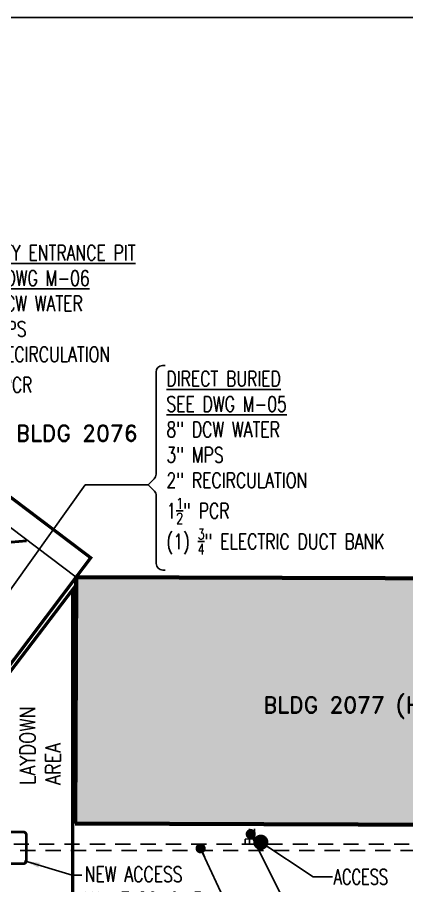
# Model space of a CAD drawing. Header units: inches. Extents: x 27388 to 48883, y 5676 to 18157.
# Drawn here: x 38707 to 41585, y 11746 to 18157 of the extents above; entities that cross this region are included whole.
import ezdxf

# ---------------------------------------------------------------- set-up
doc = ezdxf.new("R2010")
doc.units = ezdxf.units.IN
doc.header["$LTSCALE"] = 1200
doc.header["$MEASUREMENT"] = 0
for name, pattern in [('ACAD_ISO09W100', [45, 24, -3, 6, -3, 6, -3]), ('DASHED4', [0.1875, 0.125, -0.0625]), ('HIDDEN1', [0.15625, 0.09375, -0.0625]), ('HWSS', [0.515625, 0.28125, -0.046875, 0.046875, -0.046875, 0.046875, -0.046875])]:
    doc.linetypes.add(name, pattern=pattern)
doc.layers.get('Defpoints').update_dxf_attribs({"color": 251})
for name, color, linetype in [('C-NEW FENCELINE', 251, 'FENCELINE3'), ('C-PROJECT LIMITS', 52, 'DASHED4'), ('DOY UTIL BOUNDRY', 10, 'ACAD_ISO09W100'), ('MU-DETL-BUBB', 7, 'HWSS'), ('MU-EXST-MAIN-UTILDR', 251, 'HIDDEN1'), ('MU-EXST-SITE-NOTE', 251, 'Continuous'), ('MU-SHAD', 251, 'Continuous'), ('MU-SITE-NOTES', 11, 'Continuous')]:
    doc.layers.add(name, color=color, linetype=linetype)
doc.layers.add('V-EXST-BLDG-OTLN', color=34, linetype='Continuous', lineweight=90)
doc.layers.add('V-ROAD-ASPH', color=251, linetype='Continuous', lineweight=50)
doc.styles.add('ROMAND', font='romand.shx')
doc.styles.add('RomanS', font='romans.shx', dxfattribs={"width": 0.85})
doc.styles.get("Standard").update_dxf_attribs({"font": 'romans.shx', "width": 0.85})
doc.linetypes.add('FENCELINE3', pattern='A,0.5,-0.1,["X",Standard,S=0.08,R=0,X=-0.04,Y=-0.04],-0.1', length=0.7)
doc.dimstyles.get("Standard").update_dxf_attribs({"dimtxt": 0.09375, "dimasz": 0.09375, "dimexe": 0.0625, "dimexo": 0.0625, "dimgap": 0.03125, "dimtad": 1, "dimdec": 8, "dimzin": 0, "dimdsep": 46, "dimlunit": 4, "dimtxsty": 'RomanS', "dimcen": 0.09, "dimclrd": 254, "dimclre": 254, "dimclrt": 256, "dimadec": 0, "dimazin": 0, "dimtfac": 1, "dimtdec": 8, "dimtofl": 0, "dimtmove": 0, "dimatfit": 3, "dimfxl": 1, "dimtolj": 1, "dimtzin": 0, "dimlwd": -1, "dimlwe": -1, "dimarcsym": 0})
doc.dimstyles.new('X Site Notes', dxfattribs={"dimtxt": 0.09375, "dimasz": 0.09375, "dimexe": 0.0625, "dimexo": 0.0625, "dimgap": 0.03125, "dimtad": 1, "dimdec": 8, "dimzin": 0, "dimdsep": 46, "dimlunit": 4, "dimtxsty": 'RomanS', "dimcen": 0.09, "dimclrd": 253, "dimclre": 253, "dimclrt": 256, "dimadec": 0, "dimazin": 0, "dimtfac": 1, "dimtdec": 8, "dimtofl": 0, "dimtmove": 0, "dimatfit": 3, "dimldrblk": 'DOT', "dimfxl": 1, "dimtolj": 1, "dimtzin": 0, "dimlwd": -1, "dimlwe": -1, "dimarcsym": 0})

# ---------------------------------------------------------------- blocks, each defined once
blk = doc.blocks.new('_Dot')
at = {"color": 0, "linetype": 'ByBlock', "lineweight": -2}
blk.add_line((-0.5, 0), (-1, 0), dxfattribs=at)
at = {"color": 0, "linetype": 'ByBlock', "const_width": 0.5}
blk.add_lwpolyline([(-0.25, 0, 1), (0.25, 0, 1)], format="xyb", close=True, dxfattribs=at)

msp = doc.modelspace()

# ---------------------------------------------------------------- hatches: boundary and pattern name
at = {"layer": 'MU-SHAD'}
msp.add_hatch(color=256, dxfattribs=at).paths.add_polyline_path([(39134.7, 12204.2), (44017.4, 12187.8), (44835.1, 12185), (44835.2, 12209.9), (44841.3, 14003.3), (42408.3, 14011.4), (42409.2, 14270.9), (42189.4, 14271.6), (42188.5, 14013), (39140.8, 14023.3)])

# ---------------------------------------------------------------- linework, layer by layer
at = {"layer": 'C-NEW FENCELINE', "flags": 128}
msp.add_lwpolyline([(39140.8, 14023.3), (37580.4, 15201.2)], dxfattribs=at)
at = {"layer": 'C-PROJECT LIMITS', "const_width": 24, "flags": 128}
msp.add_lwpolyline([(37106, 10362.7), (37634.8, 9279.8), (37846.5, 8907.7), (38042, 8748.2), (38139.1, 8785), (38668.8, 8978), (39052, 9110.8), (39151.4, 9389.1), (38719.7, 9530.3), (38456.3, 9991.5, -0.044182), (38337.1, 10251.2), (38393, 11200.7), (38409.1, 11316.4), (38424.8, 11487), (38352.3, 11715.2), (38495.3, 11925.1), (38595.7, 12223.8), (38595.7, 13301.3), (39032.3, 13879.6), (39140.8, 14023.3), (39249.2, 14167), (38042.9, 15077.6), (37103.6, 17036.8), (34388.9, 15722.6), (34388.9, 15460.1), (34425.1, 15422.5), (34425.1, 14244.4), (34425.1, 14185.9), (35732.7, 11282.5), (35557.9, 11203.8), (35228.2, 11046.8), (34628.3, 10762.7), (34148.4, 10534.3), (34028.4, 10479.5), (33429.1, 10194.6), (33021.7, 10003.5), (32020.8, 9547.7), (32513.2, 8513), (35329.5, 9833.4)], format="xyb", dxfattribs=at)
at = {"layer": 'Defpoints'}
msp.add_lwpolyline([(27388.4, 5676.5), (48882.8, 5676.5), (48882.8, 18157.1), (27388.4, 18157.1)], close=True, dxfattribs=at)
at = {"layer": 'DOY UTIL BOUNDRY', "ltscale": 0.01, "const_width": 24, "flags": 128}
msp.add_lwpolyline([(39134.6, 9427.4), (38867.1, 10035.8), (38867.1, 10308.2), (38639.2, 10308.2), (38639.2, 11506.6), (39116.7, 11506.6), (39116.7, 13933.5), (38624.7, 13287.9), (38620.8, 12205), (38501.4, 11867.6), (38385.3, 11717.2), (38457.3, 11496.2), (38426.1, 11203), (38367, 10258.6), (38416.5, 10128.3), (38735.8, 9558.6), (39134.6, 9427.4)], close=True, dxfattribs=at)
at = {"layer": 'MU-DETL-BUBB', "const_width": 20, "flags": 128}
msp.add_lwpolyline([(38470.7, 12143.2), (38749.3, 12143.2, -0.414214), (38773.3, 12119.2), (38773.3, 11931.6, -0.414214), (38749.3, 11907.6), (38470.7, 11907.6, -0.414214), (38446.7, 11931.6), (38446.7, 12119.2, -0.414214)], format="xyb", close=True, dxfattribs=at)
at = {"layer": 'MU-EXST-MAIN-UTILDR'}
for p, q in [((40422.7, 12053.1), (40423.3, 12199.9)), ((40458.8, 12053), (40459.3, 12199.7)), ((43292.4, 12053.1), (38590.1, 12053.1)), ((43340.4, 12005.1), (38638.1, 12005.1))]:
    msp.add_line(p, q, dxfattribs=at)
at = {"layer": 'MU-EXST-MAIN-UTILDR', "flags": 128}
msp.add_lwpolyline([(40531, 12093.5), (40531, 12053), (40391.6, 12053.1), (40391.6, 12089.7)], close=True, dxfattribs=at)
at = {"layer": 'MU-SITE-NOTES', "color": 254, "ltscale": 0.7}
for p, q in [((39798.5, 15585.8), (39780.1, 15585.8)), ((39732.1, 15537.8), (39732.1, 14784.2)), ((39718, 14750.2), (39673, 14705.2)), ((39673, 14705.2), (39719.9, 14658.4)), ((39733.9, 14624.5), (39733.9, 14123.9)), ((39781.9, 14075.9), (39798.5, 14075.9))]:
    msp.add_line(p, q, dxfattribs=at)
for centre, start, end in [((39780.1, 15537.8), 90, 180), ((39684.1, 14784.2), 314.98484, 0), ((39685.9, 14624.5), 0, 45.01514), ((39781.9, 14123.9), 180, 270)]:
    msp.add_arc(centre, 48, start, end, dxfattribs=at)
at = {"layer": 'V-EXST-BLDG-OTLN'}
msp.add_lwpolyline([(39134.7, 12204.2), (44017.4, 12187.8), (44835.1, 12185), (44835.2, 12209.9), (44841.3, 14003.3), (42408.3, 14011.4), (42409.2, 14270.9), (42189.4, 14271.6), (42188.5, 14013), (39140.8, 14023.3)], close=True, dxfattribs=at)
at = {"layer": 'V-ROAD-ASPH'}
msp.add_lwpolyline([(38295.8, 11738.5), (38316.3, 11790.9), (38451.8, 11957.4), (38521.7, 12225.2), (38523.1, 12301.2), (38546.5, 12306.7), (38547.9, 12668.6), (38541.7, 13146.3), (38538.9, 13572.5), (38550.6, 14027.9), (38545.3, 14273.4), (38773.5, 14292.3)], dxfattribs=at)

# ---------------------------------------------------------------- texts
at = {"layer": 'MU-EXST-SITE-NOTE', "style": 'RomanS', "width": 0.7}
msp.add_text('ACCESS', height=112.5, dxfattribs=at).set_placement((41046.2, 11754.6))
at = {"layer": 'MU-SITE-NOTES', "char_height": 112.5, "attachment_point": 1, "style": 'RomanS'}
for s, insert, width in [('\\A1;{\\W0.75;\\LUTILITY ENTRANCE PIT\\PSEE DWG M-06\\P\\l8" DCW WATER\\P3" MPS\\P2" RECIRCULATION\\P1\\H0.7x;\\S1/2;\\H1.4286x;" PCR}', (38351.9, 16475.3), 1574.421), ('\\A1;{\\W0.75;\\LDIRECT BURIED\\PSEE DWG M-05\\P\\l8" DCW WATER\\P3" MPS\\P2" RECIRCULATION\\P1\\H0.7x;\\S1/2;\\H1.4286x;" PCR\\P(1) \\H0.7x;\\S3/4;\\H1.4286x;" ELECTRIC DUCT BANK}', (39809.3, 15545.5), 1883.88), ('{\\W0.75;NEW ACCESS VAULT G6-9-3.\\PSEE DWG M-04}', (39205.4, 11886.4), 1012.889)]:
    msp.add_mtext(s, dxfattribs=dict(at, insert=insert, width=width))
at = {"layer": 'MU-SITE-NOTES', "color": 12, "insert": (38726.3, 12489.4), "char_height": 112.5, "width": 1016.518, "attachment_point": 1, "rotation": 90, "style": 'RomanS'}
msp.add_mtext('LAYDOWN\\PAREA', dxfattribs=at)
at = {"layer": 'V-EXST-BLDG-OTLN', "color": 253, "style": 'ROMAND'}
msp.add_text('BLDG 2077 (HANGERS 7 & 8)', height=120, dxfattribs=at).set_placement((40524.8, 13020.8))
at = {"layer": 'V-EXST-BLDG-OTLN', "color": 251, "insert": (38697, 15146.4), "char_height": 120, "width": 988.571, "attachment_point": 1, "style": 'ROMAND'}
msp.add_mtext('BLDG 2076', dxfattribs=at)

# ---------------------------------------------------------------- leaders
at = {"layer": 'MU-EXST-SITE-NOTE', "ltscale": 0.7}
msp.add_leader([(40432.3, 12126.7), (41577.9, 9831.4), (41632.4, 9831.4)], dimstyle='X Site Notes', override={"dimscale": 600, "dimasz": 0.125, "dimgap": 0.03125, "dimclrd": 251, "dimldrblk": 'Dot', "dimfxl": 0.75}, dxfattribs=at)
at = {"layer": 'MU-EXST-SITE-NOTE'}
for points, override in [([(40061.5, 12021.6), (41515.4, 8875.6), (41646.2, 8875.6)], {"dimscale": 1200, "dimasz": 0.0625, "dimgap": 0.03125, "dimtad": 0, "dimclrd": 251}), ([(40506.8, 12066.9), (40893.4, 11810.3), (41036.4, 11810.3)], {"dimscale": 600, "dimasz": 0.1875, "dimgap": 0.03125, "dimclrd": 251, "dimfxl": 0.75})]:
    msp.add_leader(points, dimstyle='X Site Notes', override=override, dxfattribs=at)
at = {"layer": 'MU-SITE-NOTES'}
for points, dimstyle, override in [([(38328.8, 13051.6), (38328.8, 13474.3), (39207.2, 14705.2), (39673, 14705.2)], 'X Site Notes', {"dimscale": 1200, "dimasz": 0.0625, "dimgap": 0.03125, "dimtad": 0, "dimclrd": 254}), ([(38759.6, 11928.5), (39112.1, 11824.5), (39184.5, 11824.5)], 'Standard', {"dimscale": 1200, "dimgap": 0.03125, "dimtad": 0})]:
    msp.add_leader(points, dimstyle=dimstyle, override=override, dxfattribs=at)

doc.saveas('drawing.dxf')
